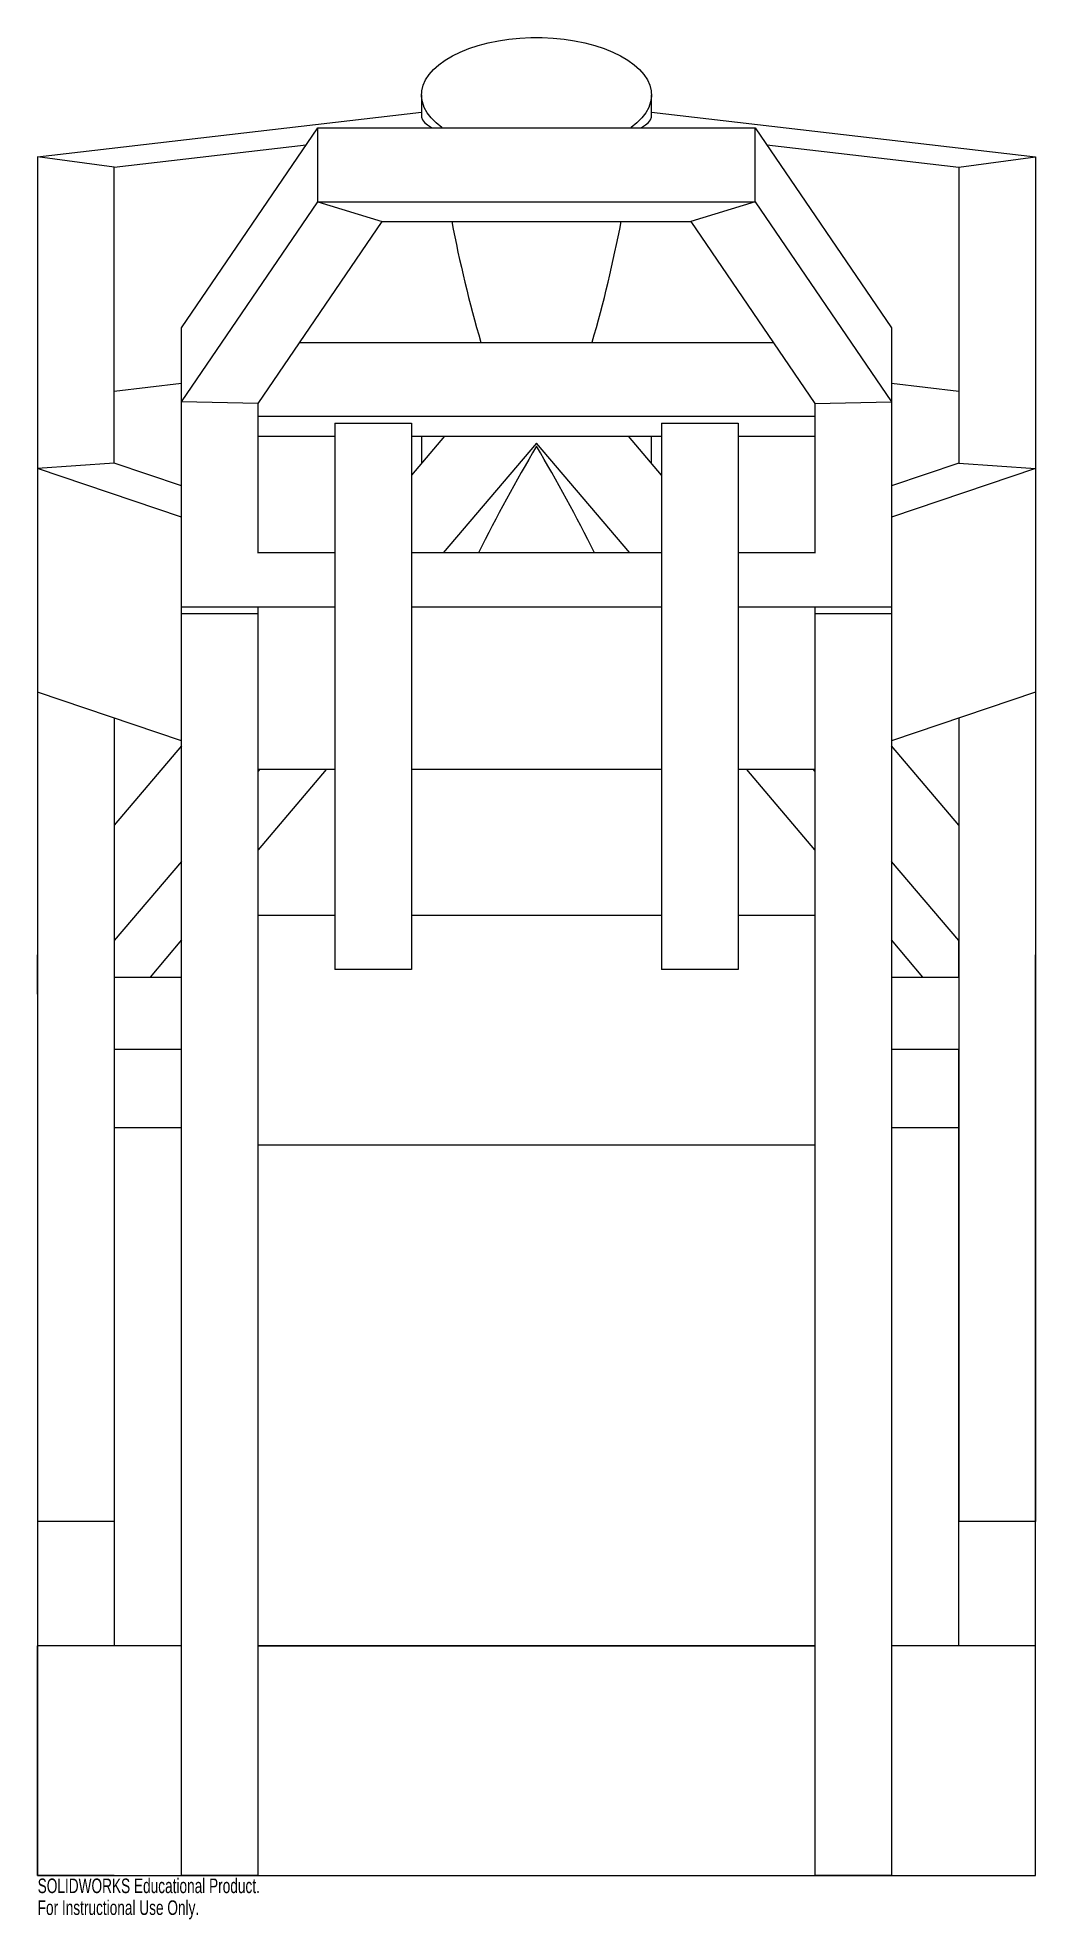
# Paper-space layout '_Back' of a CAD drawing. Header units: millimetres. Extents: x -165 to 165, y -53 to 572.
import ezdxf

# ---------------------------------------------------------------- set-up
doc = ezdxf.new("R2010")
doc.units = ezdxf.units.MM
doc.styles.add('SLDTEXTSTYLE0', font='TXT', dxfattribs={"width": 0.7})

psp = doc.layouts.new('_Back')

# ---------------------------------------------------------------- linework, layer by layer
at = {"color": 7, "linetype": 'Continuous', "lineweight": 25}
for p, q in [((-38.1, 552.51), (-38.1, 545.44)), ((38.1, 545.44), (38.1, 552.51)), ((-165.4, 532.01), (-38.1, 546.84)), ((38.1, 546.84), (165.4, 532.01)), ((-117.7, 475.22), (-72.46, 541.63)), ((-72.46, 517.1), (-72.46, 541.63)), ((-72.46, 541.63), (72.46, 541.63)), ((72.46, 517.1), (72.46, 541.63)), ((72.46, 541.63), (117.7, 475.22)), ((-165.4, 532.01), (-165.4, 79.28)), ((-140, 528.54), (-165.4, 532.01)), ((-140, 528.54), (-76.32, 535.95)), ((76.32, 535.95), (140, 528.54)), ((140, 528.54), (165.4, 532.01)), ((165.4, 532.01), (165.4, 79.29)), ((-140, 430.36), (-140, 528.54)), ((140, 528.54), (140, 430.36)), ((-117.7, 450.69), (-72.46, 517.1)), ((-72.46, 517.1), (-51.14, 510.52)), ((-72.46, 517.1), (72.46, 517.1)), ((72.46, 517.1), (51.14, 510.52)), ((72.46, 517.1), (117.7, 450.69)), ((-92.3, 450.11), (-51.14, 510.52)), ((-51.14, 510.52), (51.14, 510.52)), ((51.14, 510.52), (92.3, 450.11)), ((-117.7, -38.1), (-117.7, 475.22)), ((117.7, 475.22), (117.7, -38.1)), ((-78.44, 470.45), (78.44, 470.45)), ((-140, 454.29), (-117.7, 456.89)), ((117.7, 456.89), (140, 454.29)), ((-92.3, 450.11), (-117.7, 450.69)), ((-92.3, 400.47), (-92.3, 450.11)), ((92.3, 450.11), (117.7, 450.69)), ((92.3, 450.11), (92.3, 400.47)), ((-92.3, 445.92), (92.3, 445.92)), ((-66.9, 443.59), (-41.5, 443.59)), ((-66.9, 443.59), (-66.9, 262.43)), ((-41.5, 443.59), (-41.5, 262.43)), ((41.5, 443.59), (66.9, 443.59)), ((41.5, 443.59), (41.5, 262.43)), ((66.9, 443.59), (66.9, 262.43)), ((-92.3, 439.35), (-66.9, 439.35)), ((-30.52, 439.35), (-41.5, 426.4)), ((-41.5, 439.35), (41.5, 439.35)), ((-38.1, 439.35), (-38.1, 430.41)), ((0, 437.03), (-30.91, 400.59)), ((30.91, 400.59), (0, 437.03)), ((41.5, 426.4), (30.52, 439.35)), ((38.1, 430.41), (38.1, 439.35)), ((66.9, 439.35), (92.3, 439.35)), ((-140, 430.36), (-165.4, 428.63)), ((-117.7, 412.47), (-165.4, 428.63)), ((-117.7, 422.8), (-140, 430.36)), ((140, 430.36), (117.7, 422.8)), ((165.4, 428.63), (117.7, 412.47)), ((140, 430.36), (165.4, 428.63)), ((-66.9, 400.59), (-92.3, 400.59)), ((41.5, 400.59), (-41.5, 400.59)), ((92.3, 400.59), (66.9, 400.59)), ((-66.9, 382.63), (-117.7, 382.63)), ((-92.3, -38.1), (-92.3, 382.63)), ((41.5, 382.63), (-41.5, 382.63)), ((117.7, 382.63), (66.9, 382.63)), ((92.3, 382.63), (92.3, -38.1)), ((-117.7, 380.45), (-92.3, 380.45)), ((92.3, 380.45), (117.7, 380.45)), ((-117.7, 338.23), (-165.4, 354.39)), ((165.4, 354.39), (117.7, 338.23)), ((-140, 345.78), (-140, 79.29)), ((140, 345.78), (140, 79.29)), ((-117.7, 336.56), (-140, 310.26)), ((140, 310.26), (117.7, 336.56)), ((-66.9, 328.75), (-92.3, 328.75)), ((-91.84, 328.75), (-92.3, 328.21)), ((-69.74, 328.75), (-92.3, 302.15)), ((41.5, 328.75), (-41.5, 328.75)), ((92.3, 328.75), (66.9, 328.75)), ((92.3, 302.15), (69.74, 328.75)), ((92.3, 328.21), (91.84, 328.75)), ((-117.7, 298.26), (-140, 271.97)), ((140, 271.97), (117.7, 298.26)), ((-92.3, 280.47), (-66.9, 280.47)), ((-41.5, 280.47), (41.5, 280.47)), ((66.9, 280.47), (92.3, 280.47)), ((-140, 271.97), (-140, 271.97)), ((-140, 271.97), (-140, 259.89)), ((-117.7, 272.2), (-128.15, 259.89)), ((128.15, 259.89), (117.7, 272.2)), ((140, 259.89), (140, 271.97)), ((140, 271.97), (140, 271.97)), ((-165.4, 254.26), (-165.4, 267.29)), ((-41.5, 262.43), (-66.9, 262.43)), ((66.9, 262.43), (41.5, 262.43)), ((165.4, 254.26), (165.4, 267.29)), ((-140, 259.89), (-117.7, 259.89)), ((117.7, 259.89), (140, 259.89)), ((-165.4, 254.26), (-165.4, -38.1)), ((165.4, -38.1), (165.4, 254.26)), ((-140, 236.02), (-140, 236.02)), ((-140, 236.02), (-117.7, 236.02)), ((-140, 236.02), (-140, 38.1)), ((117.7, 236.02), (140, 236.02)), ((140, 236.02), (140, 236.02)), ((140, 38.1), (140, 236.02)), ((-140, 209.96), (-117.7, 209.96)), ((117.7, 209.96), (140, 209.96)), ((-92.3, 204.27), (92.3, 204.27)), ((-165.4, 79.29), (-165.4, 38.06)), ((-140, 79.29), (-165.4, 79.29)), ((-165.4, 79.28), (-165.4, 79.28)), ((165.4, 79.29), (140, 79.29)), ((165.4, 38.06), (165.4, 79.29)), ((-165.4, 38.1), (-152.7, 38.1)), ((-165.4, 38.06), (-117.7, 38.1)), ((-165.4, -38.14), (-165.4, 38.06)), ((-152.7, 38.07), (-152.7, 38.1)), ((-152.7, 38.1), (-117.7, 38.1)), ((-92.3, 38.1), (92.3, 38.1)), ((-92.3, 38.08), (92.3, 38.08)), ((117.7, 38.1), (152.7, 38.1)), ((117.7, 38.1), (165.4, 38.06)), ((152.7, 38.07), (152.7, 38.1)), ((152.7, 38.1), (165.4, 38.1)), ((165.4, -38.14), (165.4, 38.06)), ((-165.4, -38.14), (-117.7, -38.1)), ((-140, -38.14), (-165.4, -38.14)), ((-140, -38.14), (-92.3, -38.1)), ((-92.3, -38.1), (-117.7, -38.1)), ((-116.15, -38.12), (116.15, -38.12)), ((-104.83, -38.12), (-104.83, -38.11)), ((117.7, -38.1), (92.3, -38.1)), ((92.3, -38.1), (140, -38.14)), ((104.83, -38.11), (104.83, -38.12)), ((117.7, -38.1), (165.4, -38.14)), ((140, -38.14), (165.4, -38.14))]:
    psp.add_line(p, q, dxfattribs=at)
at = {"color": 7, "linetype": 'Continuous', "lineweight": 25, "flags": 128}
for points in [[(-31.28, 541.63), (-31.36, 541.69), (-33.3, 543.25), (-34.93, 544.9), (-36.24, 546.62), (-37.2, 548.4), (-37.82, 550.21), (-38.09, 552.05), (-38, 553.89), (-37.56, 555.72), (-36.76, 557.51), (-35.62, 559.26), (-34.15, 560.95), (-32.36, 562.56), (-30.27, 564.07), (-27.9, 565.48), (-25.26, 566.77), (-22.39, 567.92), (-19.32, 568.93), (-16.06, 569.78), (-12.65, 570.48), (-9.12, 571), (-5.51, 571.36), (-1.84, 571.54), (1.84, 571.54), (5.51, 571.36), (9.12, 571), (12.65, 570.48), (16.06, 569.78), (19.32, 568.93), (22.39, 567.92), (25.26, 566.77), (27.9, 565.48), (30.27, 564.07), (32.36, 562.56), (34.15, 560.95), (35.62, 559.26), (36.76, 557.51), (37.56, 555.72), (38, 553.89), (38.09, 552.05), (37.82, 550.21), (37.2, 548.4), (36.24, 546.62), (34.93, 544.9), (33.3, 543.25), (31.36, 541.69), (31.28, 541.63)], [(-38.1, 545.44), (-38.08, 545.16), (-37.78, 544.29), (-37.12, 543.43), (-36.11, 542.59), (-34.76, 541.77), (-34.48, 541.63)], [(34.48, 541.63), (34.76, 541.77), (36.11, 542.59), (37.12, 543.43), (37.78, 544.29), (38.08, 545.16), (38.1, 545.44)]]:
    psp.add_lwpolyline(points, dxfattribs=at)
at = {"color": 7, "linetype": 'Continuous', "lineweight": 25}
for centre, radius, start, end in [((389.44, 589.78), 424.97, 190.74875, 196.30706), ((-398.91, 592.06), 434.7, 343.7552, 349.18898), ((493.74, 143.94), 573.63, 149.39727, 153.42262), ((-493.74, 143.94), 573.63, 26.57738, 30.60273)]:
    psp.add_arc(centre, radius, start, end, dxfattribs=at)

# ---------------------------------------------------------------- texts
at = {"color": 7, "linetype": 'Continuous', "char_height": 4.8336, "attachment_point": 1, "style": 'SLDTEXTSTYLE0'}
for s, insert in [('SOLIDWORKS Educational Product.', (-165.4, -39.16)), ('For Instructional Use Only.', (-165.4, -46.41))]:
    psp.add_mtext(s, dxfattribs=dict(at, insert=insert))

doc.saveas('drawing.dxf')
